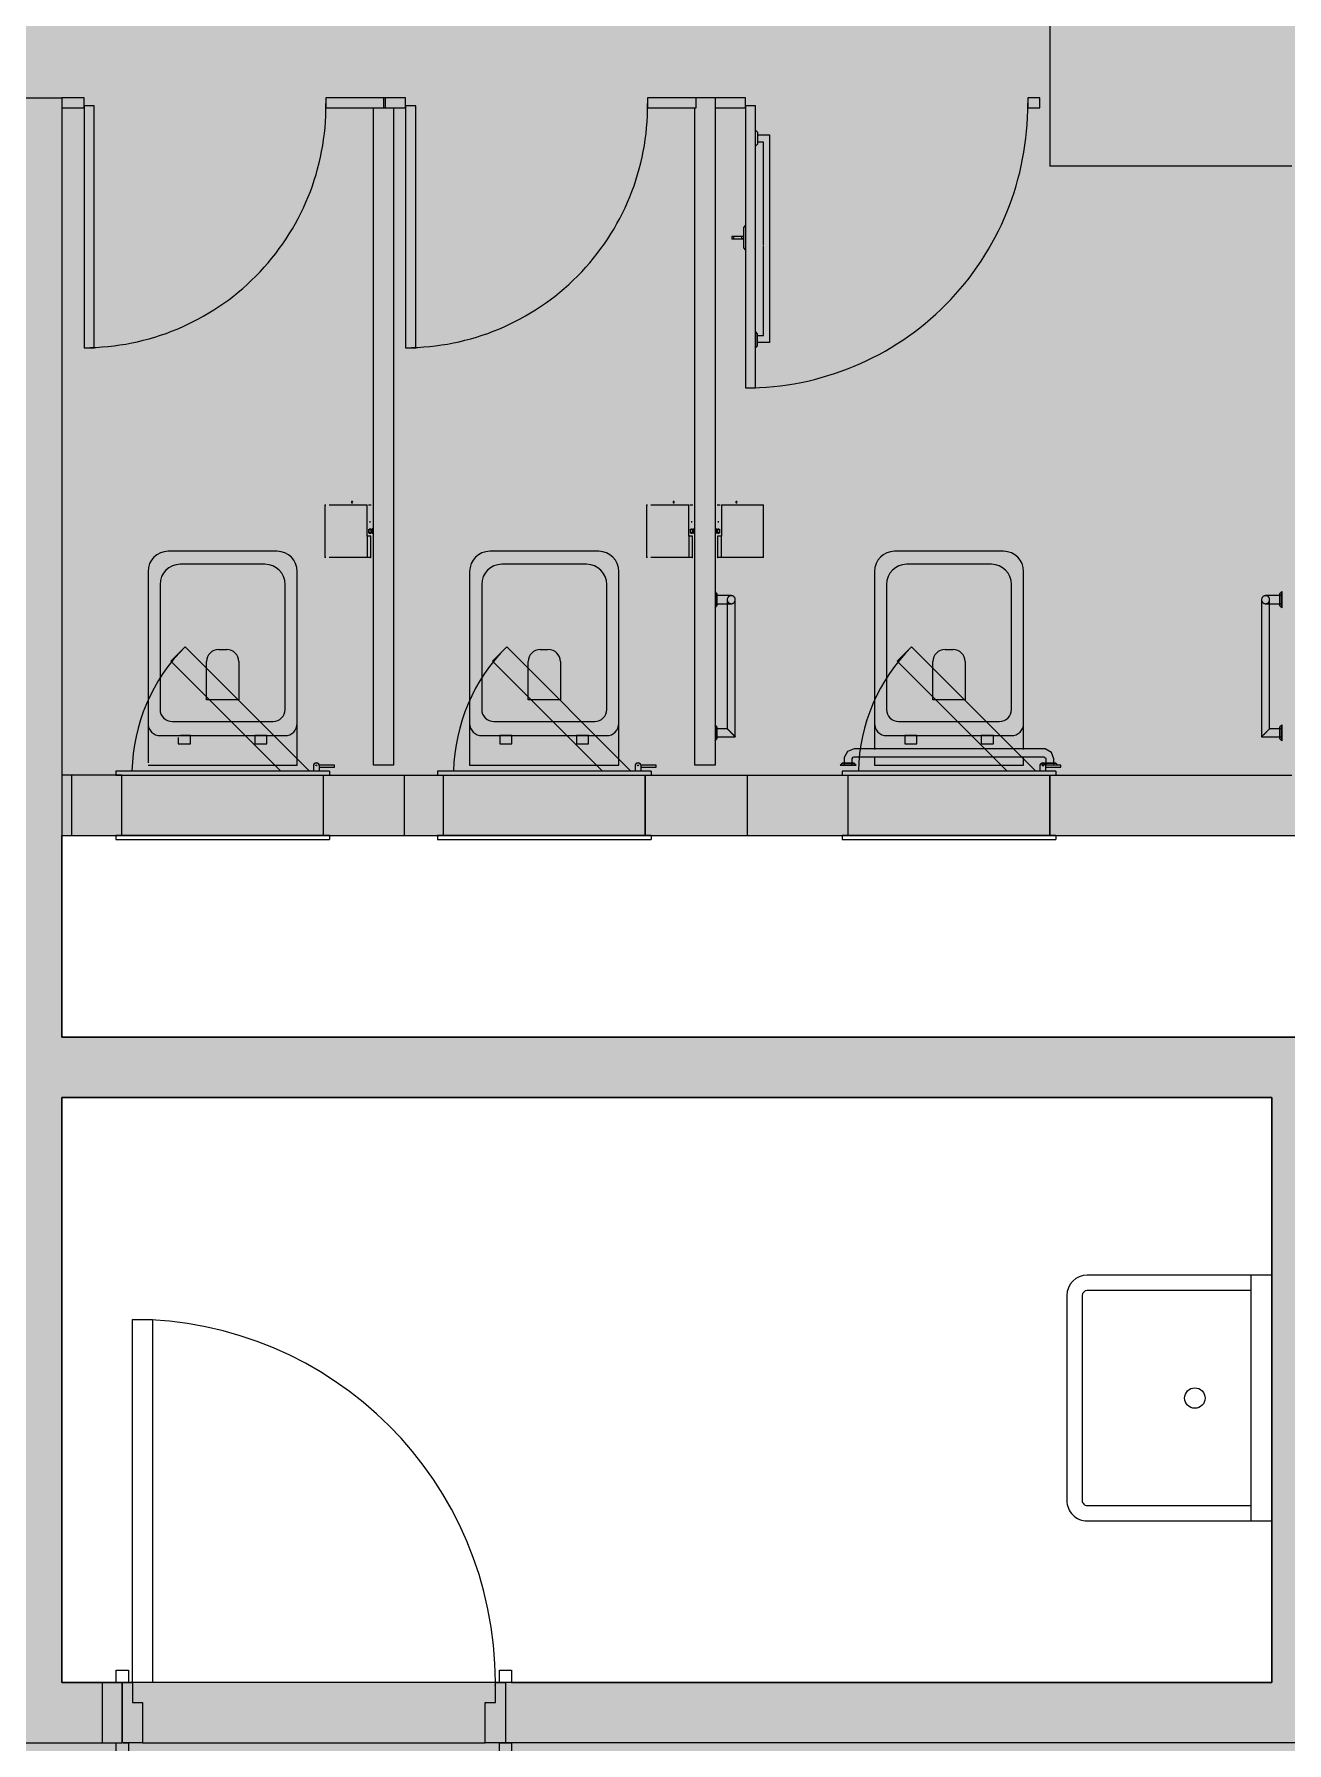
# Model space of a CAD drawing. Header units: millimetres. Extents: x -57519 to 497916, y -349472 to 446842.
# Drawn here: x 412581 to 415687, y 35647 to 39885 of the extents above; entities that cross this region are included whole.
import ezdxf

# ---------------------------------------------------------------- set-up
doc = ezdxf.new("R2010")
doc.units = ezdxf.units.MM
for name, color, linetype, lineweight in [('A-DETL-GENF', 92, 'Continuous', 5), ('A-DETL-THIN', 151, 'Continuous', 9), ('A-DOOR', 31, 'Continuous', 5), ('A-DOOR-FRAM', 31, 'Continuous', 5), ('A-FLOR', 192, 'Continuous', 5), ('A-GENM', 13, 'Continuous', 5), ('A-WALL', 113, 'Continuous', 20), ('P-SANR-FIXT', 6, 'Continuous', 5), ('S-COLS', 52, 'Continuous', 20)]:
    doc.layers.add(name, color=color, linetype=linetype, lineweight=lineweight)

# ---------------------------------------------------------------- blocks, each defined once
blk = doc.blocks.new('DLN-Single Door__X01_ - _M03a_ 900 x 2450 _WH_-16935538-G_F SINGLE OCCUPANCY DIAGRAM')
at = {"layer": 'A-DOOR', "color": 253}
for p, q in [((-450, 975), (-400, 975)), ((-450, 75), (-450, 975)), ((-400, 975), (-400, 75)), ((-490, 105), (-460, 105)), ((-490, 75), (-490, 105)), ((-460, 105), (-460, 75)), ((460, 75), (460, 105)), ((460, 105), (490, 105)), ((490, 105), (490, 75))]:
    blk.add_line(p, q, dxfattribs=at)
at = {"layer": 'A-DOOR', "color": 191}
for p, q in [((-475, 75), (-490, 75)), ((-460, 75), (-475, 75)), ((-400, 75), (-450, 75)), ((475, 75), (460, 75)), ((490, 75), (475, 75)), ((-490, -75), (-475, -75)), ((-490, -105), (-490, -75)), ((-474, -75), (-460, -75)), ((-460, -75), (-460, -105)), ((460, -105), (460, -75)), ((460, -75), (475, -75)), ((475, -75), (490, -75)), ((490, -75), (490, -105)), ((-460, -105), (-490, -105)), ((490, -105), (460, -105))]:
    blk.add_line(p, q, dxfattribs=at)
at = {"layer": 'A-DOOR', "color": 253}
blk.add_arc((-450, 75), 900, 0.0077, 90, dxfattribs=at)
at = {"layer": 'A-DOOR', "color": 191}
blk.add_arc((-450, 75), 900, 359.5, 0.0077, dxfattribs=at)
at = {"layer": 'A-DOOR-FRAM', "color": 191}
for p, q in [((-475, 75), (-450, 75)), ((-475, -74), (-475, 75)), ((-450, 75), (-450, 25)), ((450, 75), (475, 75)), ((450, 25), (450, 75)), ((475, 75), (475, -75)), ((-450, 25), (-425, 25)), ((-425, 25), (-425, -75)), ((425, 25), (450, 25)), ((425, -75), (425, 25)), ((-425, -75), (-474, -75)), ((475, -75), (425, -75))]:
    blk.add_line(p, q, dxfattribs=at)
blk = doc.blocks.new('DLN_Toilet Paper Roll - DLN_Toilet Paper Roll-V657-G_F SINGLE OCCUPANCY DIAGRAM')
at = {"layer": 'P-SANR-FIXT', "color": 191}
for p, q in [((-65, 117.5), (-65, 120.1)), ((65, 120.1), (-65, 120.1)), ((-65, 15.5), (-65, 109.6)), ((65, 120.1), (65, 117.5)), ((65, 109.6), (65, 15.5)), ((-65, 6.9), (-65, 15.5)), ((-12.7, 15.5), (-65, 15.5)), ((-65, 6.9), (-65, 6.1)), ((-65, 6.1), (-65, 6.9)), ((-12.7, 6.9), (-65, 6.9)), ((-65, 5), (-65, 6.9)), ((-12.7, 6.9), (-12.7, 15.5)), ((-12.7, 15.5), (65, 15.5)), ((-12.7, 6.9), (-12.7, 6.1)), ((-12.7, 6.1), (-12.7, 6.9)), ((-7, 2), (7, 2)), ((7, 2), (-7, 2)), ((-5, 11), (5, 11)), ((5, 11), (-5, 11)), ((-5, 5), (5, 5)), ((5, 5), (-5, 5)), ((-3, 5), (3, 5)), ((3, 5), (-3, 5)), ((-3, 2), (3, 2)), ((3, 2), (-3, 2)), ((23.2, 9.3), (23.2, 6.9)), ((23.2, 6.9), (23.2, 9.3)), ((65, 12.4), (65, 5))]:
    blk.add_line(p, q, dxfattribs=at)
for major_axis in [(-2, 0), (2, 0)]:
    blk.add_ellipse((71.8, 52.8), major_axis=major_axis, ratio=0.802744, start_param=3.141593, end_param=6.283185, dxfattribs=at)
for points, knots in [([(-4.7, 9.3), (-4.7, 9.5), (-4.9, 9.8), (-5, 10.1), (-5, 10.1), (-5, 10.1)], [0, 0, 0, 0, 0.4, 0.7, 0.9198068, 0.9198068, 0.9198068, 0.9198068]), ([(-5, 10.1), (-5, 10.1), (-5, 10), (-4.9, 9.8), (-4.8, 9.3), (-4.7, 8.7), (-4.7, 8.3), (-4.6, 8), (-4.7, 7.7), (-4.7, 7.3), (-4.8, 7.1), (-4.8, 6.9)], [0, 0, 0, 0, 0.111111, 0.222222, 0.444444, 0.583333, 0.652778, 0.722222, 0.791667, 0.861111, 1, 1, 1, 1]), ([(-5, 6.1), (-5, 6.1), (-5, 6.1), (-4.9, 6.3), (-4.8, 6.6), (-4.6, 7.1), (-4.5, 7.6), (-4.5, 8), (-4.5, 8.5), (-4.6, 8.9), (-4.6, 9.2), (-4.7, 9.3)], [0.0355904, 0.0355904, 0.0355904, 0.0355904, 0.1, 0.2, 0.4, 0.5, 0.6, 0.7, 0.8, 0.9, 1, 1, 1, 1]), ([(-4.8, 6.9), (-4.8, 6.7), (-4.9, 6.4), (-5, 6.2), (-5, 6.1), (-5, 6.1)], [0, 0, 0, 0, 0.5, 0.75, 1, 1, 1, 1]), ([(4.7, 9.3), (4.6, 9.2), (4.6, 8.9), (4.5, 8.5), (4.5, 8), (4.5, 7.6), (4.6, 7.1), (4.8, 6.6), (4.9, 6.3), (5, 6.1), (5, 6.1), (5, 6.1)], [0, 0, 0, 0, 0.1, 0.2, 0.3, 0.4, 0.5, 0.6, 0.8, 0.9, 0.9644096, 0.9644096, 0.9644096, 0.9644096]), ([(4.8, 6.9), (4.7, 7.2), (4.7, 7.6), (4.6, 8.3), (4.7, 8.8), (4.8, 9.3), (4.9, 9.7), (5, 10), (5, 10.1), (5, 10.1)], [0, 0, 0, 0, 0.222222, 0.333333, 0.444444, 0.583333, 0.722222, 0.861111, 1, 1, 1, 1]), ([(5, 10.1), (5, 10.1), (5, 10.1), (4.9, 10), (4.8, 9.8), (4.7, 9.5), (4.7, 9.3)], [0.0801932, 0.0801932, 0.0801932, 0.0801932, 0.2, 0.4, 0.7, 1, 1, 1, 1]), ([(5, 6.1), (5, 6.1), (5, 6.2), (4.9, 6.4), (4.8, 6.7), (4.8, 6.9)], [0, 0, 0, 0, 0.25, 0.5, 1, 1, 1, 1])]:
    blk.add_open_spline(points, degree=3, knots=knots, dxfattribs=at)
blk = doc.blocks.new('DLN_Toilet - DLN_Toilet-2427093-G_F SINGLE OCCUPANCY DIAGRAM')
at = {"layer": 'P-SANR-FIXT', "color": 191}
for p, q in [((-185, -170), (-185, -272.8)), ((185, -170), (-185, -170)), ((185, -272.8), (185, -170)), ((155, -242.8), (-155, -242.8)), ((-80, -222.8), (-110, -222.8)), ((-110, -222.8), (-110, -242.8)), ((-110, -242.8), (-80, -242.8)), ((-80, -242.8), (-80, -222.8)), ((80, -222.8), (80, -242.8)), ((110, -222.8), (80, -222.8)), ((80, -242.8), (110, -242.8)), ((110, -242.8), (110, -222.8)), ((-185, -272.8), (-185, -650)), ((125.2, -277.8), (-125, -277.8)), ((185, -650), (185, -272.8)), ((-155, -307.8), (-155, -617.8)), ((-40, -426.5), (-40, -331.7)), ((-40, -331.7), (40, -331.7)), ((40, -331.7), (40, -426.5)), ((155.2, -617.8), (155.2, -307.8)), ((10, -456.5), (-10, -456.5)), ((-105, -667.8), (105.2, -667.8)), ((-135, -700), (135, -700))]:
    blk.add_line(p, q, dxfattribs=at)
for centre, radius, start, end in [((-155, -272.8), 30, 90, 180), ((155, -272.8), 30, 360, 90), ((-125, -307.8), 30, 90, 180), ((125.2, -307.8), 30, 360, 90), ((-10, -426.5), 30, 180, 270), ((10, -426.5), 30, 270, 360), ((-105, -617.8), 50, 180, 270), ((105.2, -617.8), 50, 270, 360), ((-135, -650), 50, 180, 270), ((135, -650), 50, 270, 360)]:
    blk.add_arc(centre, radius, start, end, dxfattribs=at)
blk = doc.blocks.new('DLN_Ambulant Toilet - DLN_Ambulant Toilet-15379421-G_F SINGLE OCCUPANCY DIAGRAM')
at = {"layer": 'A-GENM', "color": 191}
for p, q in [((-825, -235), (-825, -265)), ((-825, -565), (-825, -595))]:
    blk.add_line(p, q, dxfattribs=at)
at = {"layer": 'P-SANR-FIXT', "color": 191}
for p, q in [((-270, -170), (-265, -174.4)), ((-265, -174.4), (-235, -174.4)), ((-235, -174.4), (-265, -174.4)), ((-260, -170), (-260, -185)), ((-240, -185), (-240, -170)), ((-230, -170), (-235.9, -170)), ((-235.9, -170), (-230, -170)), ((-235, -174.4), (-230, -170)), ((235, -190), (-235, -190)), ((-235, -210), (235, -210)), ((185, -170), (-185, -170)), ((-185, -170), (-185, -191.5)), ((-185, -208.7), (-185, -272.8)), ((185, -191.3), (185, -170)), ((185, -272.8), (185, -208.5)), ((230, -170), (235, -174.4)), ((270, -170), (230, -170)), ((230, -170), (270, -170)), ((235, -174.4), (265, -174.4)), ((265, -174.4), (235, -174.4)), ((240, -170), (240, -185)), ((240, -170), (260, -170)), ((260, -170), (240, -170)), ((260, -185), (260, -170)), ((265, -174.4), (270, -170)), ((-820.6, -235), (-825, -230)), ((-825, -230), (-825, -270)), ((-825, -270), (-825, -230)), ((-775, -240), (-825, -240)), ((-825, -240), (-825, -260)), ((-825, -260), (-825, -240)), ((-820.6, -265), (-820.6, -235)), ((-820.6, -235), (-820.6, -265)), ((-775, -580), (-775, -240)), ((155, -242.8), (-155, -242.8)), ((-80, -222.8), (-110, -222.8)), ((-110, -222.8), (-110, -242.8)), ((-110, -242.8), (-80, -242.8)), ((-80, -242.8), (-80, -222.8)), ((80, -222.8), (80, -242.8)), ((110, -222.8), (80, -222.8)), ((80, -242.8), (110, -242.8)), ((110, -242.8), (110, -222.8)), ((530, -240), (530, -580)), ((580, -240), (530, -240)), ((580, -230), (575.6, -235)), ((575.6, -235), (575.6, -265)), ((575.6, -265), (575.6, -235)), ((-825, -260), (-795, -260)), ((-825, -270), (-820.6, -265)), ((-795, -260), (-795, -580)), ((-185, -272.8), (-185, -650)), ((125.2, -277.8), (-125, -277.8)), ((185, -650), (185, -272.8)), ((550, -580), (550, -260)), ((550, -260), (580, -260)), ((575.6, -265), (580, -270)), ((-155, -307.8), (-155, -617.8)), ((-40, -426.5), (-40, -331.7)), ((-40, -331.7), (40, -331.7)), ((40, -331.7), (40, -426.5)), ((155.2, -617.8), (155.2, -307.8)), ((10, -456.5), (-10, -456.5)), ((-820.6, -565), (-825, -560)), ((-825, -560), (-825, -600)), ((-825, -600), (-825, -560)), ((-785, -570), (-825, -570)), ((-825, -580), (-825, -580)), ((-825, -580), (-825, -580)), ((-825, -590), (-785, -590)), ((-820.6, -595), (-820.6, -565)), ((-820.6, -565), (-820.6, -595)), ((580, -570), (540, -570)), ((540, -590), (580, -590)), ((580, -560), (575.6, -565)), ((575.6, -565), (575.6, -595)), ((575.6, -595), (575.6, -565)), ((-825, -600), (-820.6, -595)), ((575.6, -595), (580, -600)), ((-105, -667.8), (105.2, -667.8)), ((-135, -700), (135, -700))]:
    blk.add_line(p, q, dxfattribs=at)
at = {"layer": 'P-SANR-FIXT', "color": 191, "flags": 128}
for points in [[(-260, -185), (-253.9, -201.4), (-238.5, -209.7), (-235, -210)], [(-235, -190), (-239.2, -187.7), (-240, -185)], [(235, -210), (251.4, -203.9), (259.7, -188.5), (260, -185)], [(240, -185), (237.7, -189.2), (235, -190)]]:
    blk.add_lwpolyline(points, dxfattribs=at)
at = {"layer": 'P-SANR-FIXT', "color": 191}
for centre, radius, start, end in [((-155, -272.8), 30, 90, 180), ((155, -272.8), 30, 360, 90), ((-125, -307.8), 30, 90, 180), ((125.2, -307.8), 30, 360, 90), ((-10, -426.5), 30, 180, 270), ((10, -426.5), 30, 270, 360), ((-105, -617.8), 50, 180, 270), ((105.2, -617.8), 50, 270, 360), ((-135, -650), 50, 180, 270), ((135, -650), 50, 270, 360)]:
    blk.add_arc(centre, radius, start, end, dxfattribs=at)
for points, knots in [([(-775, -240), (-775, -240), (-775.2, -240.2), (-775.7, -240.7), (-776.3, -241.3), (-776.9, -241.9), (-777.5, -242.5), (-778.1, -243.1), (-778.9, -243.9), (-779.8, -244.8), (-780.6, -245.6), (-781.2, -246.2), (-781.8, -246.8), (-782.4, -247.4), (-783, -248), (-783.7, -248.7), (-784.3, -249.3), (-785, -250), (-785.7, -250.7), (-786.3, -251.3), (-787, -252), (-787.6, -252.6), (-788.2, -253.2), (-788.8, -253.8), (-789.4, -254.4), (-790, -255), (-790.6, -255.6), (-791.3, -256.3), (-791.9, -256.9), (-792.5, -257.5), (-793.1, -258.1), (-793.7, -258.7), (-794.3, -259.3), (-794.8, -259.8), (-795, -260), (-795, -260)], [0, 0, 0, 0, 0.083333, 0.125, 0.166667, 0.208333, 0.229167, 0.25, 0.291667, 0.333333, 0.354167, 0.375, 0.395833, 0.416667, 0.4375, 0.458333, 0.479167, 0.5, 0.520833, 0.541667, 0.5625, 0.583333, 0.604167, 0.625, 0.645833, 0.666667, 0.6875, 0.708333, 0.75, 0.770833, 0.791667, 0.833333, 0.875, 0.916667, 1, 1, 1, 1]), ([(550, -260), (550, -260), (549.8, -259.8), (549.3, -259.3), (548.7, -258.7), (548.1, -258.1), (547.5, -257.5), (546.9, -256.9), (546.1, -256.1), (545.2, -255.2), (544.4, -254.4), (543.8, -253.8), (543.2, -253.2), (542.6, -252.6), (542, -252), (541.3, -251.3), (540.7, -250.7), (540, -250), (539.3, -249.3), (538.7, -248.7), (538, -248), (537.4, -247.4), (536.8, -246.8), (536.2, -246.2), (535.6, -245.6), (535, -245), (534.4, -244.4), (533.7, -243.7), (533.1, -243.1), (532.5, -242.5), (531.9, -241.9), (531.3, -241.3), (530.7, -240.7), (530.2, -240.2), (530, -240), (530, -240)], [0, 0, 0, 0, 0.083333, 0.125, 0.166667, 0.208333, 0.229167, 0.25, 0.291667, 0.333333, 0.354167, 0.375, 0.395833, 0.416667, 0.4375, 0.458333, 0.479167, 0.5, 0.520833, 0.541667, 0.5625, 0.583333, 0.604167, 0.625, 0.645833, 0.666667, 0.6875, 0.708333, 0.75, 0.770833, 0.791667, 0.833333, 0.875, 0.916667, 1, 1, 1, 1]), ([(-775, -580), (-775, -579.1), (-775.2, -577.8), (-775.7, -576.2), (-776.3, -575), (-776.9, -574.1), (-777.5, -573.4), (-778.1, -572.8), (-778.9, -572), (-779.8, -571.4), (-780.6, -571), (-781.2, -570.8), (-781.8, -570.5), (-782.4, -570.3), (-783, -570.2), (-783.7, -570.1), (-784.3, -570), (-785, -570), (-785.7, -570), (-786.3, -570.1), (-787, -570.2), (-787.6, -570.3), (-788.2, -570.5), (-788.8, -570.8), (-789.4, -571), (-790, -571.3), (-790.6, -571.7), (-791.3, -572.2), (-791.9, -572.8), (-792.5, -573.4), (-793.1, -574.1), (-793.7, -575), (-794.3, -576.2), (-794.8, -577.8), (-795, -579.1), (-795, -580)], [0, 0, 0, 0, 0.083333, 0.125, 0.166667, 0.208333, 0.229167, 0.25, 0.291667, 0.333333, 0.354167, 0.375, 0.395833, 0.416667, 0.4375, 0.458333, 0.479167, 0.5, 0.520833, 0.541667, 0.5625, 0.583333, 0.604167, 0.625, 0.645833, 0.666667, 0.6875, 0.708333, 0.75, 0.770833, 0.791667, 0.833333, 0.875, 0.916667, 1, 1, 1, 1]), ([(-775, -580), (-775, -579.1), (-775.2, -577.8), (-775.7, -576.2), (-776.2, -575.2), (-776.7, -574.4), (-777.2, -573.7), (-777.8, -573.1), (-778.4, -572.5), (-779.1, -571.9), (-780, -571.3), (-781.2, -570.7), (-782.8, -570.2), (-785, -569.9), (-787.2, -570.2), (-788.8, -570.7), (-790, -571.3), (-790.9, -571.9), (-791.6, -572.5), (-792.2, -573.1), (-793, -573.9), (-793.6, -574.8), (-794, -575.6), (-794.3, -576.4), (-794.8, -577.8), (-795, -579.1), (-795, -580)], [0, 0, 0, 0, 0.083333, 0.125, 0.166667, 0.1875, 0.208333, 0.25, 0.270833, 0.291667, 0.333333, 0.375, 0.416667, 0.5, 0.583333, 0.625, 0.666667, 0.708333, 0.729167, 0.75, 0.791667, 0.833333, 0.854167, 0.875, 0.916667, 1, 1, 1, 1]), ([(-795, -580), (-795, -580.9), (-794.8, -582.2), (-794.3, -583.8), (-793.7, -585), (-793.1, -585.9), (-792.5, -586.6), (-791.9, -587.2), (-791.1, -588), (-790.2, -588.6), (-789.4, -589), (-788.8, -589.2), (-788.2, -589.5), (-787.6, -589.7), (-787, -589.8), (-786.3, -589.9), (-785.7, -590), (-785, -590), (-784.3, -590), (-783.7, -589.9), (-783, -589.8), (-782.4, -589.7), (-781.8, -589.5), (-781.2, -589.2), (-780.6, -589), (-780, -588.7), (-779.4, -588.3), (-778.7, -587.8), (-778.1, -587.2), (-777.5, -586.6), (-776.9, -585.9), (-776.3, -585), (-775.7, -583.8), (-775.2, -582.2), (-775, -580.9), (-775, -580)], [0, 0, 0, 0, 0.083333, 0.125, 0.166667, 0.208333, 0.229167, 0.25, 0.291667, 0.333333, 0.354167, 0.375, 0.395833, 0.416667, 0.4375, 0.458333, 0.479167, 0.5, 0.520833, 0.541667, 0.5625, 0.583333, 0.604167, 0.625, 0.645833, 0.666667, 0.6875, 0.708333, 0.75, 0.770833, 0.791667, 0.833333, 0.875, 0.916667, 1, 1, 1, 1]), ([(-795, -580), (-795, -580.9), (-794.8, -582.2), (-794.3, -583.8), (-793.8, -584.8), (-793.3, -585.6), (-792.8, -586.3), (-792.2, -586.9), (-791.6, -587.5), (-790.9, -588.1), (-790, -588.7), (-788.8, -589.3), (-787.2, -589.8), (-785, -590.1), (-782.8, -589.8), (-781.2, -589.3), (-780, -588.7), (-779.1, -588.1), (-778.4, -587.5), (-777.8, -586.9), (-777, -586.1), (-776.4, -585.2), (-776, -584.4), (-775.7, -583.6), (-775.2, -582.2), (-775, -580.9), (-775, -580)], [0, 0, 0, 0, 0.083333, 0.125, 0.166667, 0.1875, 0.208333, 0.25, 0.270833, 0.291667, 0.333333, 0.375, 0.416667, 0.5, 0.583333, 0.625, 0.666667, 0.708333, 0.729167, 0.75, 0.791667, 0.833333, 0.854167, 0.875, 0.916667, 1, 1, 1, 1]), ([(550, -580), (550, -579.1), (549.8, -577.8), (549.3, -576.2), (548.7, -575), (548.1, -574.1), (547.5, -573.4), (546.9, -572.8), (546.1, -572), (545.2, -571.4), (544.4, -571), (543.8, -570.8), (543.2, -570.5), (542.6, -570.3), (542, -570.2), (541.3, -570.1), (540.7, -570), (540, -570), (539.3, -570), (538.7, -570.1), (538, -570.2), (537.4, -570.3), (536.8, -570.5), (536.2, -570.8), (535.6, -571), (535, -571.3), (534.4, -571.7), (533.7, -572.2), (533.1, -572.8), (532.5, -573.4), (531.9, -574.1), (531.3, -575), (530.7, -576.2), (530.2, -577.8), (530, -579.1), (530, -580)], [0, 0, 0, 0, 0.083333, 0.125, 0.166667, 0.208333, 0.229167, 0.25, 0.291667, 0.333333, 0.354167, 0.375, 0.395833, 0.416667, 0.4375, 0.458333, 0.479167, 0.5, 0.520833, 0.541667, 0.5625, 0.583333, 0.604167, 0.625, 0.645833, 0.666667, 0.6875, 0.708333, 0.75, 0.770833, 0.791667, 0.833333, 0.875, 0.916667, 1, 1, 1, 1]), ([(550, -580), (550, -579.1), (549.8, -577.8), (549.3, -576.2), (548.8, -575.2), (548.3, -574.4), (547.8, -573.7), (547.2, -573.1), (546.6, -572.5), (545.9, -571.9), (545, -571.3), (543.8, -570.7), (542.2, -570.2), (540, -569.9), (537.8, -570.2), (536.2, -570.7), (535, -571.3), (534.1, -571.9), (533.4, -572.5), (532.8, -573.1), (532, -573.9), (531.4, -574.8), (531, -575.6), (530.7, -576.4), (530.2, -577.8), (530, -579.1), (530, -580)], [0, 0, 0, 0, 0.083333, 0.125, 0.166667, 0.1875, 0.208333, 0.25, 0.270833, 0.291667, 0.333333, 0.375, 0.416667, 0.5, 0.583333, 0.625, 0.666667, 0.708333, 0.729167, 0.75, 0.791667, 0.833333, 0.854167, 0.875, 0.916667, 1, 1, 1, 1]), ([(530, -580), (530, -580.9), (530.2, -582.2), (530.7, -583.8), (531.3, -585), (531.9, -585.9), (532.5, -586.6), (533.1, -587.2), (533.9, -588), (534.8, -588.6), (535.6, -589), (536.2, -589.2), (536.8, -589.5), (537.4, -589.7), (538, -589.8), (538.7, -589.9), (539.3, -590), (540, -590), (540.7, -590), (541.3, -589.9), (542, -589.8), (542.6, -589.7), (543.2, -589.5), (543.8, -589.2), (544.4, -589), (545, -588.7), (545.6, -588.3), (546.3, -587.8), (546.9, -587.2), (547.5, -586.6), (548.1, -585.9), (548.7, -585), (549.3, -583.8), (549.8, -582.2), (550, -580.9), (550, -580)], [0, 0, 0, 0, 0.083333, 0.125, 0.166667, 0.208333, 0.229167, 0.25, 0.291667, 0.333333, 0.354167, 0.375, 0.395833, 0.416667, 0.4375, 0.458333, 0.479167, 0.5, 0.520833, 0.541667, 0.5625, 0.583333, 0.604167, 0.625, 0.645833, 0.666667, 0.6875, 0.708333, 0.75, 0.770833, 0.791667, 0.833333, 0.875, 0.916667, 1, 1, 1, 1]), ([(530, -580), (530, -580.9), (530.2, -582.2), (530.7, -583.8), (531.2, -584.8), (531.7, -585.6), (532.2, -586.3), (532.8, -586.9), (533.4, -587.5), (534.1, -588.1), (535, -588.7), (536.2, -589.3), (537.8, -589.8), (540, -590.1), (542.2, -589.8), (543.8, -589.3), (545, -588.7), (545.9, -588.1), (546.6, -587.5), (547.2, -586.9), (548, -586.1), (548.6, -585.2), (549, -584.4), (549.3, -583.6), (549.8, -582.2), (550, -580.9), (550, -580)], [0, 0, 0, 0, 0.083333, 0.125, 0.166667, 0.1875, 0.208333, 0.25, 0.270833, 0.291667, 0.333333, 0.375, 0.416667, 0.5, 0.583333, 0.625, 0.666667, 0.708333, 0.729167, 0.75, 0.791667, 0.833333, 0.854167, 0.875, 0.916667, 1, 1, 1, 1])]:
    blk.add_open_spline(points, degree=3, knots=knots, dxfattribs=at)
for points in [[(-775.3, -240.3), (-775.1, -240.1), (-775, -240), (-775, -240)], [(530, -240), (530, -240), (530.1, -240.1), (530.3, -240.3)], [(-795, -260), (-795, -260), (-794.9, -259.9), (-794.7, -259.7)], [(549.7, -259.7), (549.9, -259.9), (550, -260), (550, -260)]]:
    blk.add_open_spline(points, degree=3, dxfattribs=at)
blk = doc.blocks.new('DLN_Toilet - DLN_Toilet-V719-G_F SINGLE OCCUPANCY DIAGRAM')
at = {"layer": 'P-SANR-FIXT', "color": 191}
for p, q in [((-185, -170), (-185, -272.8)), ((185, -170), (-185, -170)), ((185, -272.8), (185, -175)), ((155, -242.8), (-155, -242.8)), ((-80, -222.8), (-110, -222.8)), ((-110, -222.8), (-110, -242.8)), ((-110, -242.8), (-80, -242.8)), ((-80, -242.8), (-80, -222.8)), ((80, -222.8), (80, -242.8)), ((110, -222.8), (80, -222.8)), ((80, -242.8), (104.5, -242.8)), ((110, -238.2), (110, -222.8)), ((-185, -272.8), (-185, -650)), ((125.2, -277.8), (-125, -277.8)), ((185, -650), (185, -272.8)), ((-155, -307.8), (-155, -617.8)), ((-40, -426.5), (-40, -331.7)), ((-40, -331.7), (40, -331.7)), ((40, -331.7), (40, -426.5)), ((155.2, -617.8), (155.2, -307.8)), ((10, -456.5), (-10, -456.5)), ((-105, -667.8), (105.2, -667.8)), ((-135, -700), (135, -700))]:
    blk.add_line(p, q, dxfattribs=at)
for centre, radius, start, end in [((-155, -272.8), 30, 90, 180), ((155, -272.8), 30, 360, 90), ((-125, -307.8), 30, 90, 180), ((125.2, -307.8), 30, 360, 90), ((-10, -426.5), 30, 180, 270), ((10, -426.5), 30, 270, 360), ((-105, -617.8), 50, 180, 270), ((105.2, -617.8), 50, 270, 360), ((-135, -650), 50, 180, 270), ((135, -650), 50, 270, 360)]:
    blk.add_arc(centre, radius, start, end, dxfattribs=at)
blk = doc.blocks.new('Service_Sink_3933 - _DLN__Service Sink-V784-G_F SINGLE OCCUPANCY DIAGRAM')
at = {"layer": 'P-SANR-FIXT', "color": 191}
blk.add_line((304.8, 0), (-304.8, 0), dxfattribs=at)
at = {"layer": 'P-SANR-FIXT', "color": 253}
for p, q in [((-304.8, 0), (-304.8, -457.2)), ((304.8, -457.2), (304.8, 0)), ((304.8, -50.8), (-304.8, -50.8)), ((-266.7, -50.8), (-266.7, -457.2)), ((266.7, -457.2), (266.7, -50.8)), ((-254, -469.9), (254, -469.9)), ((-254, -508), (254, -508))]:
    blk.add_line(p, q, dxfattribs=at)
blk.add_circle((0, -190.5), 25.4, dxfattribs=at)
for centre, radius, start, end in [((-254, -457.2), 50.8, 180, 270), ((-254, -457.2), 12.7, 180, 270), ((254, -457.2), 12.7, 270, 0), ((254, -457.2), 50.8, 270, 360)]:
    blk.add_arc(centre, radius, start, end, dxfattribs=at)
blk = doc.blocks.new('DLN-Access Panel__AP01_ - _AP04_ 450 x 650 _WH_-V820-G_F SINGLE OCCUPANCY DIAGRAM')
at = {"layer": 'A-DOOR', "color": 253}
for p, q in [((-265, 75), (-265, 85)), ((265, 85), (-265, 85)), ((265, 75), (265, 85))]:
    blk.add_line(p, q, dxfattribs=at)
at = {"layer": 'A-DOOR', "color": 191}
for p, q in [((-265, 75), (265, 75)), ((-265, -85), (-265, -75)), ((265, -75), (-265, -75)), ((265, -85), (265, -75)), ((-240, -95), (-277.5, -95)), ((-277.5, -95), (-277.5, -100)), ((-277.5, -100), (-239.6, -100)), ((-265, -85), (265, -85)), ((-240, -85), (-240, -97.5)), ((-225, -97.5), (-225, -85)), ((-215, -85), (93.2, -393.2)), ((128.6, -357.8), (-144.3, -85)), ((93.2, -393.2), (128.6, -357.8))]:
    blk.add_line(p, q, dxfattribs=at)
for centre, radius, start, end in [((-232.5, -97.5), 7.5, 180, 0), ((-232.5, -97.5), 7.5, 195, 0), ((-232.5, -97.5), 7.5, 199.4712, 360), ((-232.5, -97.5), 7.5, 199.4712, 360), ((-232.5, -97.5), 2, 180, 360), ((-232.5, -97.5), 2, 180, 360), ((-225, -75), 450, 315, 358.6824)]:
    blk.add_arc(centre, radius, start, end, dxfattribs=at)
at = {"layer": 'A-DOOR-FRAM', "color": 191}
for p, q in [((-250, 75), (-250, -75)), ((250, 75), (250, -75))]:
    blk.add_line(p, q, dxfattribs=at)
blk = doc.blocks.new('DLN_Ambulant Partition Door - 700x2100_100x25 _WH_GH_-15369239-G_F SINGLE OCCUPANCY DIAGRAM')
at = {"layer": 'A-DOOR', "color": 191}
for p, q in [((20, -509.1), (20, -534.1)), ((720, -509.1), (20, -509.1)), ((20, -534.1), (720, -534.1)), ((720, -534.1), (720, -509.1))]:
    blk.add_line(p, q, dxfattribs=at)
blk.add_arc((20, -534.1), 700, 0, 90.5, dxfattribs=at)
at = {"layer": 'P-SANR-FIXT', "color": 191}
for p, q in [((25, 195.9), (0, 195.9)), ((0, 195.9), (0, 165.9)), ((25, 165.9), (25, 195.9)), ((0, 165.9), (25, 165.9)), ((80.3, -509), (85.3, -504.5)), ((85.3, -504.5), (115.3, -504.5)), ((92.5, -474), (607.5, -474)), ((92.5, -504.5), (92.5, -474)), ((110.2, -489), (110.2, -504.5)), ((364.6, -489), (110.2, -489)), ((115.3, -504.5), (120.3, -509)), ((590.2, -489), (366.9, -489)), ((585.3, -504.5), (580.3, -509)), ((615.3, -504.5), (585.3, -504.5)), ((590.2, -504.5), (590.2, -489)), ((607.5, -474), (607.5, -504.5)), ((620.3, -509), (615.3, -504.5)), ((25, -534.1), (0, -534.1)), ((0, -534.1), (0, -609.1)), ((25, -609.1), (25, -534.1)), ((120.3, -509), (80.3, -509)), ((322.2, -538.1), (317.2, -534.1)), ((317.2, -534.1), (377.2, -534.1)), ((372.2, -538.1), (322.2, -538.1)), ((344, -538.1), (344, -568.1)), ((350.2, -543.1), (344, -543.1)), ((350.2, -538.1), (350.2, -543.1)), ((350.2, -568.1), (350.2, -538.1)), ((377.2, -534.1), (372.2, -538.1)), ((580.3, -509), (620.3, -509)), ((350.2, -563.1), (344, -563.1)), ((344, -568.1), (350.2, -568.1)), ((0, -609.1), (25, -609.1))]:
    blk.add_line(p, q, dxfattribs=at)
blk = doc.blocks.new('DLN_Partition Door - 600x2100_100x25 _WH_GH_-15322993-G_F SINGLE OCCUPANCY DIAGRAM')
at = {"layer": 'A-DOOR', "color": 191}
for p, q in [((20, -509.1), (20, -534.1)), ((620, -509.1), (20, -509.1)), ((20, -534.1), (620, -534.1)), ((620, -534.1), (620, -509.1))]:
    blk.add_line(p, q, dxfattribs=at)
blk.add_arc((20, -534.1), 600, 0, 90.5, dxfattribs=at)
at = {"layer": 'P-SANR-FIXT', "color": 191}
for p, q in [((25, 185.9), (0, 185.9)), ((0, 185.9), (0, 65.9)), ((25, 65.9), (25, 185.9)), ((0, 65.9), (25, 65.9)), ((25, -534.1), (0, -534.1)), ((0, -534.1), (0, -589.1)), ((25, -589.1), (25, -534.1)), ((0, -589.1), (25, -589.1))]:
    blk.add_line(p, q, dxfattribs=at)
blk = doc.blocks.new('DLN_Partition Door - 600x2100_100x25 _WH_GH_-15323022-G_F SINGLE OCCUPANCY DIAGRAM')
at = {"layer": 'A-DOOR', "color": 191}
for p, q in [((20, -509.1), (20, -534.1)), ((620, -509.1), (20, -509.1)), ((20, -534.1), (620, -534.1)), ((620, -534.1), (620, -509.1))]:
    blk.add_line(p, q, dxfattribs=at)
blk.add_arc((20, -534.1), 600, 0, 90.5, dxfattribs=at)
at = {"layer": 'P-SANR-FIXT', "color": 191}
for p, q in [((25, 213.4), (0, 213.4)), ((0, 213.4), (0, 65.9)), ((25, 65.9), (25, 213.4)), ((0, 65.9), (25, 65.9)), ((25, -534.1), (0, -534.1)), ((0, -534.1), (0, -589.1)), ((25, -589.1), (25, -534.1)), ((0, -589.1), (25, -589.1))]:
    blk.add_line(p, q, dxfattribs=at)
blk = doc.blocks.new('DLN_Toilet Paper Roll - DLN_Toilet Paper Roll-V735-G_F SINGLE OCCUPANCY DIAGRAM')
at = {"layer": 'P-SANR-FIXT', "color": 191}
for p, q in [((-65, -6.9), (-65, -5)), ((-65, -6.9), (-65, -6.1)), ((-65, -6.1), (-65, -6.9)), ((-65, -15.5), (-65, -6.9)), ((-65, -6.9), (-12.7, -6.9)), ((-65, -120.1), (-65, -15.5)), ((-65, -15.5), (-12.7, -15.5)), ((-12.7, -6.9), (-12.7, -6.1)), ((-12.7, -6.1), (-12.7, -6.9)), ((-12.7, -15.5), (-12.7, -6.9)), ((65, -15.5), (-12.7, -15.5)), ((-7, -2), (7, -2)), ((7, -2), (-7, -2)), ((-5, -5), (5, -5)), ((5, -5), (-5, -5)), ((-5, -11), (5, -11)), ((5, -11), (-5, -11)), ((-3, -2), (3, -2)), ((3, -2), (-3, -2)), ((-3, -5), (3, -5)), ((3, -5), (-3, -5)), ((23.2, -9.3), (23.2, -6.9)), ((23.2, -6.9), (23.2, -9.3)), ((65, -5), (65, -12.4)), ((65, -15.5), (65, -120.1)), ((-65, -120.1), (65, -120.1))]:
    blk.add_line(p, q, dxfattribs=at)
for start_param, end_param in [(0, 3.141593), (3.141593, 6.283185)]:
    blk.add_ellipse((71.8, -52.8), major_axis=(2, 0), ratio=0.802744, start_param=start_param, end_param=end_param, dxfattribs=at)
for points, knots in [([(-4.7, -9.3), (-4.6, -9.2), (-4.6, -8.9), (-4.5, -8.5), (-4.5, -8), (-4.5, -7.6), (-4.6, -7.1), (-4.8, -6.6), (-4.9, -6.3), (-5, -6.1), (-5, -6.1), (-5, -6.1)], [0, 0, 0, 0, 0.1, 0.2, 0.3, 0.4, 0.5, 0.6, 0.8, 0.9, 0.9644096, 0.9644096, 0.9644096, 0.9644096]), ([(-5, -6.1), (-5, -6.1), (-5, -6.2), (-4.9, -6.4), (-4.8, -6.7), (-4.8, -6.9)], [0, 0, 0, 0, 0.25, 0.5, 1, 1, 1, 1]), ([(-4.8, -6.9), (-4.7, -7.2), (-4.7, -7.6), (-4.6, -8.3), (-4.7, -8.8), (-4.8, -9.3), (-4.9, -9.7), (-5, -10), (-5, -10.1), (-5, -10.1)], [0, 0, 0, 0, 0.222222, 0.333333, 0.444444, 0.583333, 0.722222, 0.861111, 1, 1, 1, 1]), ([(-5, -10.1), (-5, -10.1), (-5, -10.1), (-4.9, -10), (-4.8, -9.8), (-4.7, -9.5), (-4.7, -9.3)], [0.0801932, 0.0801932, 0.0801932, 0.0801932, 0.2, 0.4, 0.7, 1, 1, 1, 1]), ([(5, -6.1), (5, -6.1), (5, -6.1), (4.9, -6.3), (4.8, -6.6), (4.6, -7.1), (4.5, -7.6), (4.5, -8), (4.5, -8.5), (4.6, -8.9), (4.6, -9.2), (4.7, -9.3)], [0.0355904, 0.0355904, 0.0355904, 0.0355904, 0.1, 0.2, 0.4, 0.5, 0.6, 0.7, 0.8, 0.9, 1, 1, 1, 1]), ([(5, -10.1), (5, -10.1), (5, -10), (4.9, -9.8), (4.8, -9.3), (4.7, -8.7), (4.7, -8.3), (4.6, -8), (4.7, -7.7), (4.7, -7.3), (4.8, -7.1), (4.8, -6.9)], [0, 0, 0, 0, 0.111111, 0.222222, 0.444444, 0.583333, 0.652778, 0.722222, 0.791667, 0.861111, 1, 1, 1, 1]), ([(4.7, -9.3), (4.7, -9.5), (4.9, -9.8), (5, -10.1), (5, -10.1), (5, -10.1)], [0, 0, 0, 0, 0.4, 0.7, 0.9198068, 0.9198068, 0.9198068, 0.9198068]), ([(4.8, -6.9), (4.8, -6.7), (4.9, -6.4), (5, -6.2), (5, -6.1), (5, -6.1)], [0, 0, 0, 0, 0.5, 0.75, 1, 1, 1, 1])]:
    blk.add_open_spline(points, degree=3, knots=knots, dxfattribs=at)

msp = doc.modelspace()

# ---------------------------------------------------------------- hatches: boundary and pattern name
at = {"layer": 'A-DETL-GENF', "transparency": 33554585}
h = msp.add_hatch(color=201, dxfattribs=at)
h.paths.add_polyline_path([(378712.3, -2142.5), (378712.3, 5707.5), (408249.8, 5707.5), (408249.8, 31607.5), (411824.8, 31607.5), (411824.8, 28857.5), (414124.8, 28857.5), (414124.8, 34332.5), (417674.8, 34332.5), (417674.8, 35647.5), (420699.8, 35647.5), (420699.8, 52157.5), (392454.3, 52157.5), (392454.3, 45782.5), (382199.8, 45782.5), (382199.8, 52157.5), (367049.8, 52157.5), (367049.8, 5707.5), (368349.8, 5707.5), (368349.8, 3222.2), (374112.3, -1265.4), (374112.3, -2142.5), (376972.2, -2142.5)], flags=0)
h.paths.add_polyline_path([(370849.8, 8157.5), (370849.8, 9357.5), (369649.8, 9357.5), (369649.8, 15624.2), (370889.8, 15624.2), (370889.8, 9397.5), (371149.8, 9397.5), (371149.8, 8157.5)], flags=0)
h.paths.add_polyline_path([(388124.8, 8157.5), (388124.8, 9397.5), (389899.8, 9397.5), (389899.8, 8157.5)], flags=0)
h.paths.add_polyline_path([(382791.7, 8157.5), (382352.3, 8157.5), (382352.3, 9397.5), (387324.8, 9397.5), (387324.8, 8157.5), (386671.4, 8157.5)], flags=0)
h.paths.add_polyline_path([(404599.8, 8157.5), (396937.3, 8157.5), (396937.3, 9397.5), (404599.8, 9397.5), (404599.8, 8571.4)], flags=0)
h.paths.add_polyline_path([(394430.7, 8157.5), (392899.8, 8157.5), (392899.8, 9397.5), (396137.3, 9397.5), (396137.3, 8157.5)], flags=0)
h.paths.add_polyline_path([(405799.8, 12397.5), (404559.8, 12397.5), (404559.8, 15624.2), (405799.8, 15624.2), (405799.8, 12969.9)], flags=0)
h.paths.add_polyline_path([(370889.8, 16424.2), (369649.8, 16424.2), (369649.8, 23040.8), (370889.8, 23040.8), (370889.8, 17368.3)], flags=0)
h.paths.add_polyline_path([(404559.8, 16424.2), (404559.8, 23040.8), (405799.8, 23040.8), (405799.8, 16424.2)], flags=0)
h.paths.add_polyline_path([(369649.8, 23840.8), (369649.8, 30107.5), (370849.8, 30107.5), (370849.8, 31307.5), (371149.8, 31307.5), (371149.8, 30107.5), (370889.8, 30107.5), (370889.8, 23840.8)], flags=0)
h.paths.add_polyline_path([(404559.8, 23840.8), (404559.8, 27067.5), (405799.8, 27067.5), (405799.8, 23840.8)], flags=0)
h.paths.add_polyline_path([(388124.8, 30067.5), (388124.8, 31307.5), (389399.8, 31307.5), (389399.8, 30067.5)], flags=0)
h.paths.add_polyline_path([(373449.8, 30067.5), (373449.8, 31307.5), (378512.3, 31307.5), (378512.3, 30067.5), (375032.4, 30067.5)], flags=0)
h.paths.add_polyline_path([(386671.4, 30067.5), (382349.8, 30067.5), (382349.8, 31307.5), (387324.8, 31307.5), (387324.8, 30067.5)], flags=0)
h.paths.add_polyline_path([(394430.7, 30067.5), (392399.8, 30067.5), (392399.8, 31307.5), (396137.3, 31307.5), (396137.3, 30067.5)], flags=0)
h.paths.add_polyline_path([(402190, 30067.5), (396937.3, 30067.5), (396937.3, 31307.5), (404599.8, 31307.5), (404599.8, 30067.5), (404129.8, 30067.5)], flags=0)
h.paths.add_polyline_path([(407299.8, 35797.5), (407299.8, 36247.5), (408249.8, 36247.5), (408249.8, 35797.5), (408009.5, 35797.5)], flags=0)
h.paths.add_polyline_path([(412649.8, 35797.5), (412649.8, 37247.5), (415649.8, 37247.5), (415649.8, 35797.5), (413829, 35797.5)], flags=0)
h.paths.add_polyline_path([(412649.8, 37397.5), (412649.8, 37897.5), (418299.8, 37897.5), (418299.8, 37397.5), (412859.1, 37397.5)], flags=0)
h.paths.add_polyline_path([(408979.4, 37847.5), (408399.8, 37847.5), (408399.8, 38327.5), (410749.8, 38327.5), (410749.8, 37847.5), (409949.3, 37847.5)], flags=0)
h.paths.add_polyline_path([(381599.8, 37907.5), (381599.8, 39557.5), (382049.8, 39557.5), (382049.8, 37907.5), (381821.8, 37907.5)], flags=0)
h.paths.add_polyline_path([(406069.7, 38657.5), (404849.8, 38657.5), (404849.8, 49957.5), (408249.8, 49957.5), (408249.8, 38657.5), (408009.5, 38657.5)], flags=0)
h.paths.add_polyline_path([(370182.8, 40207.5), (369149.8, 40207.5), (369149.8, 40707.5), (370699.8, 40707.5), (370699.8, 40207.5)], flags=0)
h.paths.add_polyline_path([(381599.8, 40257.5), (381599.8, 42757.5), (382049.8, 42757.5), (382049.8, 40257.5), (381821.8, 40257.5)], flags=0)
h.paths.add_polyline_path([(414798.9, 42697.5), (410674.8, 42697.5), (410674.8, 43197.5), (418349.8, 43197.5), (418349.8, 42697.5), (415768.8, 42697.5)], flags=0)
h.paths.add_polyline_path([(377289.8, 42907.5), (375749.8, 42907.5), (375749.8, 43407.5), (377289.8, 43407.5), (377289.8, 43209.2)], flags=0)
h.paths.add_polyline_path([(382049.8, 46907.5), (379399.8, 46907.5), (379399.8, 52007.5), (382049.8, 52007.5), (382049.8, 47057.9)], flags=0)
h.paths.add_polyline_path([(410919.2, 47837.5), (410674.8, 47837.5), (410674.8, 48337.5), (418349.8, 48337.5), (418349.8, 47837.5), (411404.2, 47837.5)], flags=0)
h.paths.add_polyline_path([(408399.8, 50107.5), (408399.8, 52007.5), (408849.8, 52007.5), (408849.8, 50107.5)], flags=0)

# ---------------------------------------------------------------- linework, layer by layer
at = {"layer": 'A-DETL-THIN', "lineweight": 5}
for p, q in [((412649.8, 37397.5), (412649.8, 37897.5)), ((412649.8, 37897.5), (418299.8, 37897.5)), ((418299.8, 37397.5), (412649.8, 37397.5)), ((412649.8, 35797.5), (412649.8, 37247.5)), ((412649.8, 37247.5), (415649.8, 37247.5)), ((415649.8, 37247.5), (415649.8, 35797.5)), ((415649.8, 35797.5), (412649.8, 35797.5))]:
    msp.add_line(p, q, dxfattribs=at)
at = {"layer": 'A-FLOR'}
for p, q in [((412649.8, 39727.5), (412649.8, 38047.5)), ((413298.6, 38047.5), (413499.8, 38047.5)), ((414111.1, 38047.5), (414599.8, 38047.5)), ((415114.8, 38047.5), (415699.8, 38047.5)), ((415649.8, 37247.5), (412649.8, 37247.5)), ((412649.8, 37247.5), (412649.8, 35797.5)), ((412649.8, 35797.5), (412749.8, 35797.5)), ((412749.8, 35797.5), (412749.8, 35698.2)), ((413764.8, 35797.5), (415649.8, 35797.5)), ((412749.8, 35697.5), (412749.8, 35647.5)), ((408249.8, 35647.5), (412784.8, 35647.5)), ((412849.8, 35647.5), (413699.8, 35647.5))]:
    msp.add_line(p, q, dxfattribs=at)
at = {"layer": 'A-WALL', "color": 191, "lineweight": 5}
for p, q in [((410524.8, 39727.5), (412649.8, 39727.5)), ((414269.8, 39727.5), (414222.3, 39727.5)), ((413422.3, 38072.5), (413422.3, 39702.5)), ((413472.3, 39702.5), (413472.3, 38072.5)), ((414219.8, 38072.5), (414219.8, 39702.5)), ((414269.8, 39702.5), (414269.8, 38072.5)), ((413472.3, 38072.5), (413422.3, 38072.5)), ((414269.8, 38072.5), (414219.8, 38072.5)), ((412798.6, 38047.5), (412649.8, 38047.5)), ((412649.8, 38047.5), (412649.8, 37397.5)), ((412674.8, 37897.5), (412674.8, 38047.5)), ((413499.8, 38047.5), (413596.1, 38047.5)), ((413499.8, 37897.5), (413499.8, 38047.5)), ((414096.1, 38047.5), (414096.1, 37897.5)), ((414349.8, 37897.5), (414349.8, 38047.5)), ((414599.8, 37897.5), (414599.8, 38047.5)), ((415099.8, 38047.5), (415099.8, 37897.5)), ((412649.8, 37897.5), (412798.6, 37897.5)), ((413313.6, 37897.5), (413596.1, 37897.5)), ((414111.1, 37897.5), (414584.8, 37897.5)), ((415114.8, 37897.5), (416057.3, 37897.5)), ((412649.8, 37397.5), (418349.8, 37397.5)), ((415649.8, 35797.5), (415649.8, 37247.5)), ((412649.8, 35797.5), (412799.8, 35797.5)), ((412799.8, 35797.5), (412799.8, 35648.5)), ((413764.8, 35797.5), (413749.8, 35797.5)), ((413749.8, 35797.5), (413749.8, 35647.5)), ((412784.8, 35647.5), (412799.8, 35647.5)), ((415799.8, 35647.5), (413749.8, 35647.5))]:
    msp.add_line(p, q, dxfattribs=at)
at = {"layer": 'S-COLS', "color": 221}
for p in [(415099.8, 40307.5), (415699.8, 39557.5)]:
    msp.add_line(p, (415099.8, 39557.5), dxfattribs=at)

# ---------------------------------------------------------------- block references
at = {"layer": 'A-DOOR', "color": 191, "rotation": 180}
for p in [(413048.6, 37972.5), (413846.1, 37972.5), (414849.8, 37972.5)]:
    msp.add_blockref('DLN-Access Panel__AP01_ - _AP04_ 450 x 650 _WH_-V820-G_F SINGLE OCCUPANCY DIAGRAM', p, dxfattribs=at)
at = {"layer": 'A-DOOR', "color": 191}
msp.add_blockref('DLN-Single Door__X01_ - _M03a_ 900 x 2450 _WH_-16935538-G_F SINGLE OCCUPANCY DIAGRAM', (413274.8, 35722.5), dxfattribs=at)
at = {"layer": 'P-SANR-FIXT', "color": 191}
for name, p, rotation in [('DLN_Toilet Paper Roll - DLN_Toilet Paper Roll-V657-G_F SINGLE OCCUPANCY DIAGRAM', (413422.3, 38652.5), 90.00000000000018), ('DLN_Toilet Paper Roll - DLN_Toilet Paper Roll-V657-G_F SINGLE OCCUPANCY DIAGRAM', (414219.8, 38652.5), 90.00000000000018), ('DLN_Toilet Paper Roll - DLN_Toilet Paper Roll-V735-G_F SINGLE OCCUPANCY DIAGRAM', (414269.8, 38652.5), 89.99999999999982), ('DLN_Partition Door - 600x2100_100x25 _WH_GH_-15323022-G_F SINGLE OCCUPANCY DIAGRAM', (413239, 39727.5), 269.9999999999998), ('DLN_Partition Door - 600x2100_100x25 _WH_GH_-15322993-G_F SINGLE OCCUPANCY DIAGRAM', (414036.5, 39727.5), 269.9999999999998), ('DLN_Ambulant Partition Door - 700x2100_100x25 _WH_GH_-15369239-G_F SINGLE OCCUPANCY DIAGRAM', (414879, 39727.5), 269.9999999999998), ('DLN_Toilet - DLN_Toilet-V719-G_F SINGLE OCCUPANCY DIAGRAM', (413048.6, 37902.5), 180), ('DLN_Toilet - DLN_Toilet-2427093-G_F SINGLE OCCUPANCY DIAGRAM', (413846.1, 37902.5), 180), ('DLN_Ambulant Toilet - DLN_Ambulant Toilet-15379421-G_F SINGLE OCCUPANCY DIAGRAM', (414849.8, 37902.5), 180)]:
    msp.add_blockref(name, p, dxfattribs=dict(at, rotation=rotation))
at = {"layer": 'P-SANR-FIXT', "color": 253, "rotation": 269.9999999999992}
msp.add_blockref('Service_Sink_3933 - _DLN__Service Sink-V784-G_F SINGLE OCCUPANCY DIAGRAM', (415649.8, 36502.5), dxfattribs=at)

doc.saveas('drawing.dxf')
